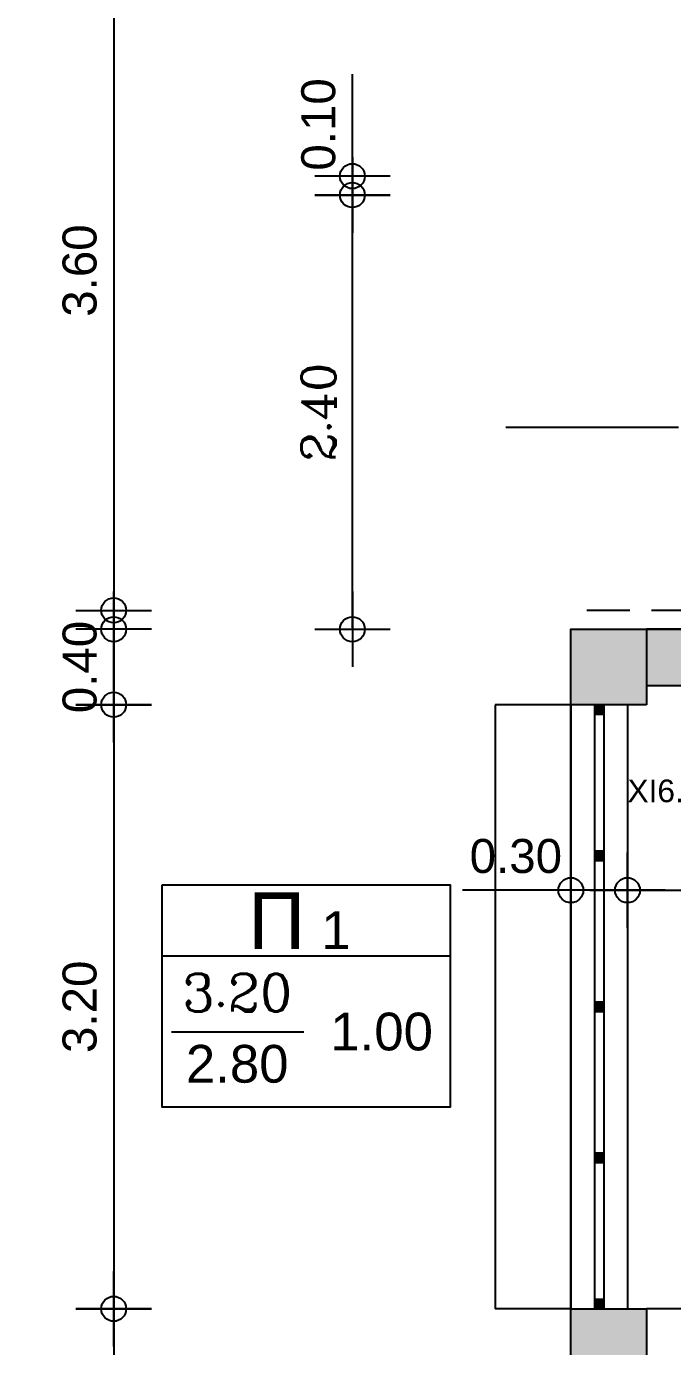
# Model space of a CAD drawing. Header units: metres. Extents: x 0 to 132, y -109 to 310.
# Drawn here: x 8.53 to 11.96, y 21.58 to 28.58 of the extents above; entities that cross this region are included whole.
import ezdxf

# ---------------------------------------------------------------- set-up
doc = ezdxf.new("R2010")
doc.units = ezdxf.units.M
doc.header["$LTSCALE"] = 0.036
doc.linetypes.add('DASHDOTX2', pattern=[50.8, 25.4, -12.7, 0, -12.7])
doc.linetypes.add('HIDDEN', pattern=[9.525, 6.35, -3.175])
doc.layers.get('Defpoints').update_dxf_attribs({"color": 252})
for name, color, linetype in [('arxitektonika', 254, 'Continuous'), ('DIMBLK', 252, 'Continuous'), ('mihanologika text', 20, 'Continuous'), ('Parathira', 252, 'Continuous')]:
    doc.layers.add(name, color=color, linetype=linetype)
doc.styles.add('COMU-N', font='arial.ttf')
doc.styles.get("Standard").update_dxf_attribs({"font": 'arial.ttf'})
doc.dimstyles.new('CADWDOT', dxfattribs={"dimscale": 0.1, "dimtxt": 1.8, "dimasz": 0.08, "dimexe": 2, "dimexo": 0, "dimgap": 0.09, "dimtad": 0, "dimrnd": 0.001, "dimzin": 0, "dimdsep": 46, "dimtxsty": 'Standard', "dimblk1": 'ARTDIM', "dimblk2": 'ARTDIM', "dimsah": 1, "dimcen": 0.09, "dimdle": 0.05, "dimse1": 1, "dimse2": 1, "dimadec": 0, "dimazin": 0, "dimtfac": 1, "dimtmove": 0, "dimatfit": 3, "dimldrblk": 'ARTDIM', "dimfxl": 2, "dimtvp": 0.9999, "dimtolj": 1, "dimtzin": 0, "dimarcsym": 0})

# ---------------------------------------------------------------- blocks, each defined once
blk = doc.blocks.new('A$C3D465094')
at = {"layer": 'Parathira'}
for p, q in [((0.175, 0), (0.175, -3.2)), ((0.225, 0), (0.175, 0)), ((0.175, 0), (0.175, -0.05)), ((0.185, 0), (0.185, -0.05)), ((0.195, 0), (0.195, -0.05)), ((0.205, 0), (0.205, -0.05)), ((0.215, 0), (0.215, -0.05)), ((0.225, 0), (0.225, -3.2)), ((0.225, -0.05), (0.225, 0)), ((0.175, -0.05), (0.225, -0.05)), ((0.225, -0.775), (0.175, -0.775)), ((0.175, -0.775), (0.175, -0.825)), ((0.175, -0.825), (0.225, -0.825)), ((0.185, -0.775), (0.185, -0.825)), ((0.195, -0.775), (0.195, -0.825)), ((0.205, -0.775), (0.205, -0.825)), ((0.215, -0.775), (0.215, -0.825)), ((0.225, -0.825), (0.225, -0.775)), ((0.225, -1.575), (0.175, -1.575)), ((0.175, -1.575), (0.175, -1.625)), ((0.185, -1.575), (0.185, -1.625)), ((0.195, -1.575), (0.195, -1.625)), ((0.205, -1.575), (0.205, -1.625)), ((0.215, -1.575), (0.215, -1.625)), ((0.225, -1.625), (0.225, -1.575)), ((0.175, -1.625), (0.225, -1.625)), ((0.225, -2.375), (0.175, -2.375)), ((0.175, -2.375), (0.175, -2.425)), ((0.185, -2.375), (0.185, -2.425)), ((0.195, -2.375), (0.195, -2.425)), ((0.205, -2.375), (0.205, -2.425)), ((0.215, -2.375), (0.215, -2.425)), ((0.225, -2.425), (0.225, -2.375)), ((0.175, -2.425), (0.225, -2.425)), ((0.225, -3.15), (0.175, -3.15)), ((0.175, -3.15), (0.175, -3.2)), ((0.175, -3.2), (0.225, -3.2)), ((0.185, -3.15), (0.185, -3.2)), ((0.195, -3.15), (0.195, -3.2)), ((0.205, -3.15), (0.205, -3.2)), ((0.215, -3.15), (0.215, -3.2)), ((0.225, -3.2), (0.225, -3.15))]:
    blk.add_line(p, q, dxfattribs=at)
blk = doc.blocks.new('ARTDIM')
at = {"layer": 'DIMBLK'}
for p, q in [((0, -24.9975), (0, 24.9975)), ((-24.9975, 0), (24.9975, 0))]:
    blk.add_line(p, q, dxfattribs=at)
blk.add_circle((0, 0), 8.25, dxfattribs=at)
blk = doc.blocks.new('*D282')
at = {"layer": 'arxitektonika', "color": 0, "lineweight": -2}
blk.add_line((11.7262, 24.0007), (15.0102, 24.0007), dxfattribs=at)
at = {"layer": 'Defpoints', "color": 0, "transparency": 16777216}
for p in [(11.7182, 24.4001), (15.0182, 24.4001), (15.0182, 24.0007)]:
    blk.add_point(p, dxfattribs=at)
at = {"layer": 'arxitektonika', "color": 0, "lineweight": -2, "xscale": 0.008, "yscale": 0.008, "zscale": 0.008, "rotation": 180}
blk.add_blockref('ARTDIM', (11.7182, 24.0007), dxfattribs=at)
at = {"layer": 'arxitektonika', "color": 0, "lineweight": -2, "xscale": 0.008, "yscale": 0.008, "zscale": 0.008}
blk.add_blockref('ARTDIM', (15.0182, 24.0007), dxfattribs=at)
at = {"layer": 'arxitektonika', "color": 0, "insert": (13.3682, 24.1807), "char_height": 0.18, "attachment_point": 5}
blk.add_mtext('\\A1;3.30', dxfattribs=at)
blk = doc.blocks.new('*D283')
at = {"layer": 'arxitektonika', "color": 0, "lineweight": -2}
for p, q in [((11.4182, 24.0007), (10.8436, 24.0007)), ((11.7102, 24.0007), (11.4262, 24.0007))]:
    blk.add_line(p, q, dxfattribs=at)
at = {"layer": 'Defpoints', "color": 0, "transparency": 16777216}
for p in [(11.4182, 24.4001), (11.7182, 24.4001), (11.4182, 24.0007)]:
    blk.add_point(p, dxfattribs=at)
at = {"layer": 'arxitektonika', "color": 0, "lineweight": -2, "xscale": 0.008, "yscale": 0.008, "zscale": 0.008, "rotation": 180}
blk.add_blockref('ARTDIM', (11.4182, 24.0007), dxfattribs=at)
at = {"layer": 'arxitektonika', "color": 0, "lineweight": -2, "xscale": 0.008, "yscale": 0.008, "zscale": 0.008}
blk.add_blockref('ARTDIM', (11.7182, 24.0007), dxfattribs=at)
at = {"layer": 'arxitektonika', "color": 0, "insert": (11.1269, 24.1807), "char_height": 0.18, "attachment_point": 5}
blk.add_mtext('\\A1;0.30', dxfattribs=at)
blk = doc.blocks.new('*D89')
at = {"layer": 'arxitektonika', "color": 0, "lineweight": -2}
blk.add_line((8.9971, 29.075), (8.9971, 25.491), dxfattribs=at)
at = {"layer": 'Defpoints', "color": 0, "transparency": 16777216}
for p in [(11.4182, 29.083), (8.9971, 25.483), (11.4182, 25.483)]:
    blk.add_point(p, dxfattribs=at)
at = {"layer": 'arxitektonika', "color": 0, "lineweight": -2, "xscale": 0.008, "yscale": 0.008, "zscale": 0.008}
for p, rotation in [((8.9971, 29.083), 90), ((8.9971, 25.483), 270)]:
    blk.add_blockref('ARTDIM', p, dxfattribs=dict(at, rotation=rotation))
at = {"layer": 'arxitektonika', "color": 0, "insert": (8.8171, 27.283), "char_height": 0.18, "attachment_point": 5, "rotation": 90}
blk.add_mtext('\\A1;3.60', dxfattribs=at)
blk = doc.blocks.new('*D91')
at = {"layer": 'arxitektonika', "color": 0, "lineweight": -2}
blk.add_line((8.9971, 25.375), (8.9971, 24.991), dxfattribs=at)
at = {"layer": 'Defpoints', "color": 0, "transparency": 16777216}
for p in [(9.9132, 25.383), (8.9971, 24.983), (9.9132, 24.983)]:
    blk.add_point(p, dxfattribs=at)
at = {"layer": 'arxitektonika', "color": 0, "lineweight": -2, "xscale": 0.008, "yscale": 0.008, "zscale": 0.008}
for p, rotation in [((8.9971, 25.383), 90), ((8.9971, 24.983), 270)]:
    blk.add_blockref('ARTDIM', p, dxfattribs=dict(at, rotation=rotation))
at = {"layer": 'arxitektonika', "color": 0, "insert": (8.8171, 25.183), "char_height": 0.18, "attachment_point": 5, "rotation": 90}
blk.add_mtext('\\A1;0.40', dxfattribs=at)
blk = doc.blocks.new('*D92')
at = {"layer": 'arxitektonika', "color": 0, "lineweight": -2}
blk.add_line((8.9971, 24.975), (8.9971, 21.791), dxfattribs=at)
at = {"layer": 'Defpoints', "color": 0, "transparency": 16777216}
for p in [(9.9132, 24.983), (8.9971, 21.783), (9.9132, 21.783)]:
    blk.add_point(p, dxfattribs=at)
at = {"layer": 'arxitektonika', "color": 0, "lineweight": -2, "xscale": 0.008, "yscale": 0.008, "zscale": 0.008}
for p, rotation in [((8.9971, 24.983), 90), ((8.9971, 21.783), 270)]:
    blk.add_blockref('ARTDIM', p, dxfattribs=dict(at, rotation=rotation))
at = {"layer": 'arxitektonika', "color": 0, "insert": (8.8171, 23.383), "char_height": 0.18, "attachment_point": 5, "rotation": 90}
blk.add_mtext('\\A1;3.20', dxfattribs=at)
blk = doc.blocks.new('*D93')
at = {"layer": 'arxitektonika', "color": 0, "lineweight": -2}
blk.add_line((8.9971, 21.775), (8.9971, 14.191), dxfattribs=at)
at = {"layer": 'Defpoints', "color": 0, "transparency": 16777216}
for p in [(9.9132, 21.783), (8.9971, 14.183), (9.9132, 14.183)]:
    blk.add_point(p, dxfattribs=at)
at = {"layer": 'arxitektonika', "color": 0, "lineweight": -2, "xscale": 0.008, "yscale": 0.008, "zscale": 0.008}
for p, rotation in [((8.9971, 21.783), 90), ((8.9971, 14.183), 270)]:
    blk.add_blockref('ARTDIM', p, dxfattribs=dict(at, rotation=rotation))
at = {"layer": 'arxitektonika', "color": 0, "insert": (8.8171, 17.983), "char_height": 0.18, "attachment_point": 5, "rotation": 90}
blk.add_mtext('\\A1;7.60', dxfattribs=at)
blk = doc.blocks.new('*D96')
at = {"layer": 'arxitektonika', "color": 0, "lineweight": -2}
blk.add_line((6.9539, 47.275), (6.9539, 25.491), dxfattribs=at)
at = {"layer": 'Defpoints', "color": 0, "transparency": 16777216}
for p in [(9.4524, 47.283), (6.9539, 25.483), (10.5877, 25.483)]:
    blk.add_point(p, dxfattribs=at)
at = {"layer": 'arxitektonika', "color": 0, "lineweight": -2, "xscale": 0.008, "yscale": 0.008, "zscale": 0.008}
for p, rotation in [((6.9539, 47.283), 90), ((6.9539, 25.483), 270)]:
    blk.add_blockref('ARTDIM', p, dxfattribs=dict(at, rotation=rotation))
at = {"layer": 'arxitektonika', "color": 0, "insert": (6.7739, 36.383), "char_height": 0.18, "attachment_point": 5, "rotation": 90}
blk.add_mtext('\\A1;21.80', dxfattribs=at)
blk = doc.blocks.new('*D97')
at = {"layer": 'arxitektonika', "color": 0, "lineweight": -2}
blk.add_line((6.9539, 25.375), (6.9539, 14.191), dxfattribs=at)
at = {"layer": 'Defpoints', "color": 0, "transparency": 16777216}
for p in [(9.0827, 25.383), (6.9539, 14.183), (9.0827, 14.183)]:
    blk.add_point(p, dxfattribs=at)
at = {"layer": 'arxitektonika', "color": 0, "lineweight": -2, "xscale": 0.008, "yscale": 0.008, "zscale": 0.008}
for p, rotation in [((6.9539, 25.383), 90), ((6.9539, 14.183), 270)]:
    blk.add_blockref('ARTDIM', p, dxfattribs=dict(at, rotation=rotation))
at = {"layer": 'arxitektonika', "color": 0, "insert": (6.7739, 19.783), "char_height": 0.18, "attachment_point": 5, "rotation": 90}
blk.add_mtext('\\A1;11.20', dxfattribs=at)
blk = doc.blocks.new('*D98')
at = {"layer": 'arxitektonika', "color": 0, "lineweight": -2}
blk.add_line((6.0817, 47.275), (6.0817, 14.191), dxfattribs=at)
at = {"layer": 'Defpoints', "color": 0, "transparency": 16777216}
for p in [(9.4524, 47.283), (6.0817, 14.183), (9.4524, 14.183)]:
    blk.add_point(p, dxfattribs=at)
at = {"layer": 'arxitektonika', "color": 0, "lineweight": -2, "xscale": 0.008, "yscale": 0.008, "zscale": 0.008}
for p, rotation in [((6.0817, 47.283), 90), ((6.0817, 14.183), 270)]:
    blk.add_blockref('ARTDIM', p, dxfattribs=dict(at, rotation=rotation))
at = {"layer": 'arxitektonika', "color": 0, "insert": (5.9018, 30.733), "char_height": 0.18, "attachment_point": 5, "rotation": 90}
blk.add_mtext('\\A1;33.10', dxfattribs=at)
blk = doc.blocks.new('*D144')
at = {"layer": 'arxitektonika', "color": 0, "lineweight": -2}
blk.add_line((10.2614, 25.391), (10.2614, 27.675), dxfattribs=at)
at = {"layer": 'Defpoints', "color": 0, "transparency": 16777216}
for p in [(10.2614, 27.683), (11.4182, 27.683), (11.4182, 25.383)]:
    blk.add_point(p, dxfattribs=at)
at = {"layer": 'arxitektonika', "color": 0, "lineweight": -2, "xscale": 0.008, "yscale": 0.008, "zscale": 0.008}
for p, rotation in [((10.2614, 27.683), 90), ((10.2614, 25.383), 270)]:
    blk.add_blockref('ARTDIM', p, dxfattribs=dict(at, rotation=rotation))
at = {"layer": 'arxitektonika', "color": 0, "insert": (10.0815, 26.533), "char_height": 0.18, "attachment_point": 5, "rotation": 90}
blk.add_mtext('\\A1;{\\Fcomplex.shx;2.40}', dxfattribs=at)
blk = doc.blocks.new('*D145')
at = {"layer": 'arxitektonika', "color": 0, "lineweight": -2}
for p, q in [((10.2614, 27.783), (10.2614, 28.3233)), ((10.2614, 27.691), (10.2614, 27.775))]:
    blk.add_line(p, q, dxfattribs=at)
at = {"layer": 'Defpoints', "color": 0, "transparency": 16777216}
for p in [(10.2614, 27.783), (11.4182, 27.783), (11.4182, 27.683)]:
    blk.add_point(p, dxfattribs=at)
at = {"layer": 'arxitektonika', "color": 0, "lineweight": -2, "xscale": 0.008, "yscale": 0.008, "zscale": 0.008}
for p, rotation in [((10.2614, 27.783), 90), ((10.2614, 27.683), 270)]:
    blk.add_blockref('ARTDIM', p, dxfattribs=dict(at, rotation=rotation))
at = {"layer": 'arxitektonika', "color": 0, "insert": (10.0815, 28.0571), "char_height": 0.18, "attachment_point": 5, "rotation": 90}
blk.add_mtext('\\A1;0.10', dxfattribs=at)

msp = doc.modelspace()

# ---------------------------------------------------------------- hatches: boundary and pattern name
at = {"layer": 'arxitektonika'}
for points in [[(11.4182, 25.383), (11.4182, 24.983), (11.8182, 24.983), (11.8182, 25.383)], [(13.2182, 25.383), (11.8182, 25.383), (11.8182, 25.083), (13.2182, 25.083)], [(11.8182, 21.783), (11.4182, 21.783), (11.4182, 21.383), (11.8182, 21.383)]]:
    msp.add_hatch(color=256, dxfattribs=at).paths.add_polyline_path(points)

# ---------------------------------------------------------------- linework, layer by layer
at = {"layer": 'arxitektonika', "linetype": 'DASHDOTX2'}
msp.add_line((11.0742, 26.453), (12.816, 26.453), dxfattribs=at)
at = {"layer": 'arxitektonika', "linetype": 'HIDDEN'}
msp.add_line((22.0182, 25.483), (11.4182, 25.483), dxfattribs=at)
at = {"layer": 'arxitektonika'}
for p, q in [((11.4182, 25.383), (11.8182, 25.383)), ((11.4182, 24.983), (11.4182, 25.383)), ((11.8182, 25.383), (11.8182, 24.983)), ((13.2182, 25.383), (11.8182, 25.383)), ((13.2182, 25.083), (11.8182, 25.083)), ((11.0182, 24.983), (11.0182, 21.783)), ((11.4182, 24.983), (11.0182, 24.983)), ((11.8182, 24.983), (11.4182, 24.983)), ((11.4182, 24.983), (11.4182, 21.783)), ((11.7182, 24.983), (11.7182, 21.783)), ((10.7786, 23.6506), (9.2536, 23.6506)), ((9.3036, 23.2506), (10.0036, 23.2506)), ((11.4182, 21.783), (11.0182, 21.783)), ((11.4182, 21.383), (11.4182, 21.783)), ((11.4182, 21.783), (11.8182, 21.783)), ((14.8182, 21.783), (11.8182, 21.783)), ((11.8182, 21.783), (11.8182, 21.383))]:
    msp.add_line(p, q, dxfattribs=at)
msp.add_lwpolyline([(22.0182, 47.283), (33.2182, 47.283), (33.2182, 32.883), (35.2182, 32.883), (35.2182, 33.083), (35.6182, 33.083), (40.8182, 27.783), (40.8182, 25.383), (55.1182, 25.383), (55.1182, 14.183), (11.4182, 14.183), (11.4182, 25.383), (22.0182, 25.383)], close=True, dxfattribs=at)
msp.add_lwpolyline([(9.2536, 24.0283), (10.7786, 24.0283), (10.7786, 22.8506), (9.2536, 22.8506), (9.2536, 24.0283)], dxfattribs=at)

# ---------------------------------------------------------------- block references
msp.add_blockref('A$C3D465094', (11.3682, 24.983), dxfattribs=at)

# ---------------------------------------------------------------- texts
at = {"layer": 'arxitektonika', "style": 'COMU-N'}
for s, height, p in [('Π', 0.3, (9.709, 23.6887)), ('1', 0.2, (10.0963, 23.6892))]:
    msp.add_text(s, height=height, dxfattribs=at).set_placement(p)
at = {"layer": 'arxitektonika', "linetype": 'ByBlock', "char_height": 0.2, "attachment_point": 5, "style": 'COMU-N'}
for s, insert in [('{\\Fcomplex.shx;3.20}', (9.651, 23.4579)), ('1.00', (10.416, 23.2506)), ('2.80', (9.651, 23.0797))]:
    msp.add_mtext(s, dxfattribs=dict(at, insert=insert))
at = {"layer": 'mihanologika text', "insert": (11.7182, 24.5868), "char_height": 0.12, "attachment_point": 1}
msp.add_mtext_dynamic_manual_height_columns('XI6.5.1', width=0.345792, gutter_width=0.6, heights=[0], dxfattribs=at)

# ---------------------------------------------------------------- dimensions: what is measured, and where the dimension line sits
at = {"layer": 'arxitektonika'}
for base, p1, p2, picture, middle in [((6.0817, 14.183), (9.4524, 47.283), (9.4524, 14.183), '*D98', (5.9018, 30.733)), ((6.9539, 25.483), (9.4524, 47.283), (10.5877, 25.483), '*D96', (6.7739, 36.383)), ((8.9971, 25.483), (11.4182, 29.083), (11.4182, 25.483), '*D89', (8.8171, 27.283)), ((10.2614, 27.783), (11.4182, 27.683), (11.4182, 27.783), '*D145', (10.0815, 28.0571)), ((6.9539, 14.183), (9.0827, 25.383), (9.0827, 14.183), '*D97', (6.7739, 19.783)), ((8.9971, 21.783), (9.9132, 24.983), (9.9132, 21.783), '*D92', (8.8171, 23.383)), ((8.9971, 14.183), (9.9132, 21.783), (9.9132, 14.183), '*D93', (8.8171, 17.983))]:
    dim = msp.add_linear_dim(base=base, p1=p1, p2=p2, angle=90, dimstyle='CADWDOT', dxfattribs=at)
    dim.commit()
    dim.dimension.update_dxf_attribs({"geometry": picture, "text_midpoint": middle})
dim = msp.add_linear_dim(base=(10.2614, 27.683), p1=(11.4182, 25.383), p2=(11.4182, 27.683), angle=90, text='{\\Fcomplex.shx;2.40}', dimstyle='CADWDOT', dxfattribs=at)
dim.commit()
dim.dimension.update_dxf_attribs({"geometry": '*D144', "text_midpoint": (10.0815, 26.533)})
dim = msp.add_linear_dim(base=(8.9971, 24.983), p1=(9.9132, 25.383), p2=(9.9132, 24.983), angle=90, dimstyle='CADWDOT', dxfattribs=at)
dim.commit()
dim.dimension.update_dxf_attribs({"geometry": '*D91', "text_midpoint": (8.9971, 25.183), "dimtype": 160})
for base, p2, picture, middle in [((11.4182, 24.0007), (11.4182, 24.4001), '*D283', (11.1269, 24.1807)), ((15.0182, 24.0007), (15.0182, 24.4001), '*D282', (13.3682, 24.1807))]:
    dim = msp.add_linear_dim(base=base, p1=(11.7182, 24.4001), p2=p2, dimstyle='CADWDOT', dxfattribs=at)
    dim.commit()
    dim.dimension.update_dxf_attribs({"geometry": picture, "text_midpoint": middle})

doc.saveas('drawing.dxf')
